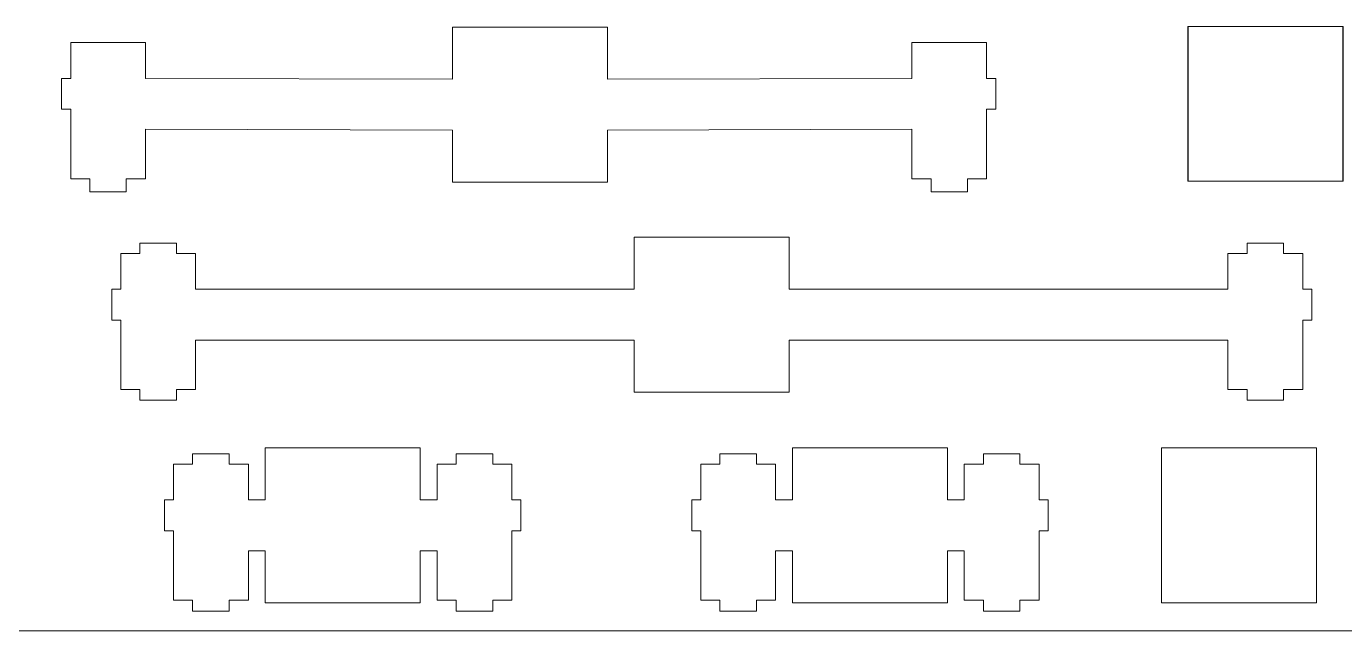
# Model space of a CAD drawing. Header units: inches. Extents: x -59 to 237, y 17 to 160.
# Drawn here: x 10.3 to 129.4, y 17.5 to 72.1 of the extents above; entities that cross this region are included whole.
import ezdxf

# ---------------------------------------------------------------- set-up
doc = ezdxf.new("R2010")
doc.units = ezdxf.units.IN
doc.header["$MEASUREMENT"] = 0

# ---------------------------------------------------------------- blocks, each defined once
blk = doc.blocks.new('block 4')
at = {"color": 7, "lineweight": 9, "true_color": 0xffffff}
blk.add_lwpolyline([(236.54, 17.46), (-58.74, 17.46)], dxfattribs=at)
blk = doc.blocks.new('block 6')
at = {"color": 7, "lineweight": 9, "true_color": 0xffffff}
blk.add_lwpolyline([(31.89, 33.99), (31.89, 29.29)], dxfattribs=at)
blk = doc.blocks.new('block 7')
at = {"color": 7, "lineweight": 9, "true_color": 0xffffff}
blk.add_lwpolyline([(31.89, 29.29), (30.37, 29.29)], dxfattribs=at)
blk = doc.blocks.new('block 8')
at = {"color": 7, "lineweight": 9, "true_color": 0xffffff}
blk.add_lwpolyline([(30.37, 29.29), (30.37, 32.52)], dxfattribs=at)
blk = doc.blocks.new('block 9')
at = {"color": 7, "lineweight": 9, "true_color": 0xffffff}
blk.add_lwpolyline([(30.37, 32.52), (28.64, 32.52)], dxfattribs=at)
blk = doc.blocks.new('block 10')
at = {"color": 7, "lineweight": 9, "true_color": 0xffffff}
blk.add_lwpolyline([(28.64, 32.52), (28.64, 33.44)], dxfattribs=at)
blk = doc.blocks.new('block 11')
at = {"color": 7, "lineweight": 9, "true_color": 0xffffff}
blk.add_lwpolyline([(28.64, 33.44), (25.34, 33.44)], dxfattribs=at)
blk = doc.blocks.new('block 12')
at = {"color": 7, "lineweight": 9, "true_color": 0xffffff}
blk.add_lwpolyline([(25.34, 33.44), (25.34, 32.52)], dxfattribs=at)
blk = doc.blocks.new('block 13')
at = {"color": 7, "lineweight": 9, "true_color": 0xffffff}
blk.add_lwpolyline([(25.34, 32.52), (23.62, 32.52)], dxfattribs=at)
blk = doc.blocks.new('block 14')
at = {"color": 7, "lineweight": 9, "true_color": 0xffffff}
blk.add_lwpolyline([(23.62, 32.52), (23.62, 29.29)], dxfattribs=at)
blk = doc.blocks.new('block 15')
at = {"color": 7, "lineweight": 9, "true_color": 0xffffff}
blk.add_lwpolyline([(23.62, 29.29), (22.79, 29.29)], dxfattribs=at)
blk = doc.blocks.new('block 16')
at = {"color": 7, "lineweight": 9, "true_color": 0xffffff}
blk.add_lwpolyline([(22.79, 29.29), (22.79, 26.49)], dxfattribs=at)
blk = doc.blocks.new('block 17')
at = {"color": 7, "lineweight": 9, "true_color": 0xffffff}
blk.add_lwpolyline([(22.79, 26.49), (23.62, 26.49)], dxfattribs=at)
blk = doc.blocks.new('block 18')
at = {"color": 7, "lineweight": 9, "true_color": 0xffffff}
blk.add_lwpolyline([(23.62, 26.49), (23.62, 20.22)], dxfattribs=at)
blk = doc.blocks.new('block 19')
at = {"color": 7, "lineweight": 9, "true_color": 0xffffff}
blk.add_lwpolyline([(23.62, 20.22), (25.34, 20.22)], dxfattribs=at)
blk = doc.blocks.new('block 20')
at = {"color": 7, "lineweight": 9, "true_color": 0xffffff}
blk.add_lwpolyline([(25.34, 20.22), (25.34, 19.24)], dxfattribs=at)
blk = doc.blocks.new('block 21')
at = {"color": 7, "lineweight": 9, "true_color": 0xffffff}
blk.add_lwpolyline([(25.34, 19.24), (28.64, 19.24)], dxfattribs=at)
blk = doc.blocks.new('block 22')
at = {"color": 7, "lineweight": 9, "true_color": 0xffffff}
blk.add_lwpolyline([(28.64, 19.24), (28.64, 20.22)], dxfattribs=at)
blk = doc.blocks.new('block 23')
at = {"color": 7, "lineweight": 9, "true_color": 0xffffff}
blk.add_lwpolyline([(28.64, 20.22), (30.37, 20.22)], dxfattribs=at)
blk = doc.blocks.new('block 24')
at = {"color": 7, "lineweight": 9, "true_color": 0xffffff}
blk.add_lwpolyline([(30.37, 20.22), (30.37, 24.69)], dxfattribs=at)
blk = doc.blocks.new('block 25')
at = {"color": 7, "lineweight": 9, "true_color": 0xffffff}
blk.add_lwpolyline([(30.37, 24.69), (31.89, 24.69)], dxfattribs=at)
blk = doc.blocks.new('block 26')
at = {"color": 7, "lineweight": 9, "true_color": 0xffffff}
blk.add_lwpolyline([(31.89, 24.69), (31.89, 19.99)], dxfattribs=at)
blk = doc.blocks.new('block 27')
at = {"color": 7, "lineweight": 9, "true_color": 0xffffff}
blk.add_lwpolyline([(31.89, 19.99), (45.89, 19.99)], dxfattribs=at)
blk = doc.blocks.new('block 28')
at = {"color": 7, "lineweight": 9, "true_color": 0xffffff}
blk.add_lwpolyline([(45.89, 19.99), (45.89, 24.69)], dxfattribs=at)
blk = doc.blocks.new('block 29')
at = {"color": 7, "lineweight": 9, "true_color": 0xffffff}
blk.add_lwpolyline([(45.89, 24.69), (47.42, 24.69)], dxfattribs=at)
blk = doc.blocks.new('block 30')
at = {"color": 7, "lineweight": 9, "true_color": 0xffffff}
blk.add_lwpolyline([(47.42, 24.69), (47.42, 20.22)], dxfattribs=at)
blk = doc.blocks.new('block 31')
at = {"color": 7, "lineweight": 9, "true_color": 0xffffff}
blk.add_lwpolyline([(47.42, 20.22), (49.14, 20.22)], dxfattribs=at)
blk = doc.blocks.new('block 32')
at = {"color": 7, "lineweight": 9, "true_color": 0xffffff}
blk.add_lwpolyline([(49.14, 20.22), (49.14, 19.24)], dxfattribs=at)
blk = doc.blocks.new('block 33')
at = {"color": 7, "lineweight": 9, "true_color": 0xffffff}
blk.add_lwpolyline([(49.14, 19.24), (52.44, 19.24)], dxfattribs=at)
blk = doc.blocks.new('block 34')
at = {"color": 7, "lineweight": 9, "true_color": 0xffffff}
blk.add_lwpolyline([(52.44, 19.24), (52.44, 20.22)], dxfattribs=at)
blk = doc.blocks.new('block 35')
at = {"color": 7, "lineweight": 9, "true_color": 0xffffff}
blk.add_lwpolyline([(52.44, 20.22), (54.17, 20.22)], dxfattribs=at)
blk = doc.blocks.new('block 36')
at = {"color": 7, "lineweight": 9, "true_color": 0xffffff}
blk.add_lwpolyline([(54.17, 20.22), (54.17, 26.49)], dxfattribs=at)
blk = doc.blocks.new('block 37')
at = {"color": 7, "lineweight": 9, "true_color": 0xffffff}
blk.add_lwpolyline([(54.17, 26.49), (54.99, 26.49)], dxfattribs=at)
blk = doc.blocks.new('block 38')
at = {"color": 7, "lineweight": 9, "true_color": 0xffffff}
blk.add_lwpolyline([(54.99, 26.49), (54.99, 29.29)], dxfattribs=at)
blk = doc.blocks.new('block 39')
at = {"color": 7, "lineweight": 9, "true_color": 0xffffff}
blk.add_lwpolyline([(54.99, 29.29), (54.17, 29.29)], dxfattribs=at)
blk = doc.blocks.new('block 40')
at = {"color": 7, "lineweight": 9, "true_color": 0xffffff}
blk.add_lwpolyline([(54.17, 29.29), (54.17, 32.52)], dxfattribs=at)
blk = doc.blocks.new('block 41')
at = {"color": 7, "lineweight": 9, "true_color": 0xffffff}
blk.add_lwpolyline([(54.17, 32.52), (52.44, 32.52)], dxfattribs=at)
blk = doc.blocks.new('block 42')
at = {"color": 7, "lineweight": 9, "true_color": 0xffffff}
blk.add_lwpolyline([(52.44, 32.52), (52.44, 33.44)], dxfattribs=at)
blk = doc.blocks.new('block 43')
at = {"color": 7, "lineweight": 9, "true_color": 0xffffff}
blk.add_lwpolyline([(52.44, 33.44), (49.14, 33.44)], dxfattribs=at)
blk = doc.blocks.new('block 44')
at = {"color": 7, "lineweight": 9, "true_color": 0xffffff}
blk.add_lwpolyline([(49.14, 33.44), (49.14, 32.52)], dxfattribs=at)
blk = doc.blocks.new('block 45')
at = {"color": 7, "lineweight": 9, "true_color": 0xffffff}
blk.add_lwpolyline([(49.14, 32.52), (47.42, 32.52)], dxfattribs=at)
blk = doc.blocks.new('block 46')
at = {"color": 7, "lineweight": 9, "true_color": 0xffffff}
blk.add_lwpolyline([(47.42, 32.52), (47.42, 29.29)], dxfattribs=at)
blk = doc.blocks.new('block 47')
at = {"color": 7, "lineweight": 9, "true_color": 0xffffff}
blk.add_lwpolyline([(47.42, 29.29), (45.89, 29.29)], dxfattribs=at)
blk = doc.blocks.new('block 48')
at = {"color": 7, "lineweight": 9, "true_color": 0xffffff}
blk.add_lwpolyline([(45.89, 29.29), (45.89, 33.99)], dxfattribs=at)
blk = doc.blocks.new('block 49')
at = {"color": 7, "lineweight": 9, "true_color": 0xffffff}
blk.add_lwpolyline([(45.89, 33.99), (31.89, 33.99)], dxfattribs=at)
blk = doc.blocks.new('block 50')
at = {"color": 7, "lineweight": 9, "true_color": 0xffffff}
blk.add_lwpolyline([(79.52, 33.99), (79.52, 29.29)], dxfattribs=at)
blk = doc.blocks.new('block 51')
at = {"color": 7, "lineweight": 9, "true_color": 0xffffff}
blk.add_lwpolyline([(79.52, 29.29), (77.99, 29.29)], dxfattribs=at)
blk = doc.blocks.new('block 52')
at = {"color": 7, "lineweight": 9, "true_color": 0xffffff}
blk.add_lwpolyline([(77.99, 29.29), (77.99, 32.52)], dxfattribs=at)
blk = doc.blocks.new('block 53')
at = {"color": 7, "lineweight": 9, "true_color": 0xffffff}
blk.add_lwpolyline([(77.99, 32.52), (76.27, 32.52)], dxfattribs=at)
blk = doc.blocks.new('block 54')
at = {"color": 7, "lineweight": 9, "true_color": 0xffffff}
blk.add_lwpolyline([(76.27, 32.52), (76.27, 33.44)], dxfattribs=at)
blk = doc.blocks.new('block 55')
at = {"color": 7, "lineweight": 9, "true_color": 0xffffff}
blk.add_lwpolyline([(76.27, 33.44), (72.97, 33.44)], dxfattribs=at)
blk = doc.blocks.new('block 56')
at = {"color": 7, "lineweight": 9, "true_color": 0xffffff}
blk.add_lwpolyline([(72.97, 33.44), (72.97, 32.52)], dxfattribs=at)
blk = doc.blocks.new('block 57')
at = {"color": 7, "lineweight": 9, "true_color": 0xffffff}
blk.add_lwpolyline([(72.97, 32.52), (71.24, 32.52)], dxfattribs=at)
blk = doc.blocks.new('block 58')
at = {"color": 7, "lineweight": 9, "true_color": 0xffffff}
blk.add_lwpolyline([(71.24, 32.52), (71.24, 29.29)], dxfattribs=at)
blk = doc.blocks.new('block 59')
at = {"color": 7, "lineweight": 9, "true_color": 0xffffff}
blk.add_lwpolyline([(71.24, 29.29), (70.42, 29.29)], dxfattribs=at)
blk = doc.blocks.new('block 60')
at = {"color": 7, "lineweight": 9, "true_color": 0xffffff}
blk.add_lwpolyline([(70.42, 29.29), (70.42, 26.49)], dxfattribs=at)
blk = doc.blocks.new('block 61')
at = {"color": 7, "lineweight": 9, "true_color": 0xffffff}
blk.add_lwpolyline([(70.42, 26.49), (71.24, 26.49)], dxfattribs=at)
blk = doc.blocks.new('block 62')
at = {"color": 7, "lineweight": 9, "true_color": 0xffffff}
blk.add_lwpolyline([(71.24, 26.49), (71.24, 20.22)], dxfattribs=at)
blk = doc.blocks.new('block 63')
at = {"color": 7, "lineweight": 9, "true_color": 0xffffff}
blk.add_lwpolyline([(71.24, 20.22), (72.97, 20.22)], dxfattribs=at)
blk = doc.blocks.new('block 64')
at = {"color": 7, "lineweight": 9, "true_color": 0xffffff}
blk.add_lwpolyline([(72.97, 20.22), (72.97, 19.24)], dxfattribs=at)
blk = doc.blocks.new('block 65')
at = {"color": 7, "lineweight": 9, "true_color": 0xffffff}
blk.add_lwpolyline([(72.97, 19.24), (76.27, 19.24)], dxfattribs=at)
blk = doc.blocks.new('block 66')
at = {"color": 7, "lineweight": 9, "true_color": 0xffffff}
blk.add_lwpolyline([(76.27, 19.24), (76.27, 20.22)], dxfattribs=at)
blk = doc.blocks.new('block 67')
at = {"color": 7, "lineweight": 9, "true_color": 0xffffff}
blk.add_lwpolyline([(76.27, 20.22), (77.99, 20.22)], dxfattribs=at)
blk = doc.blocks.new('block 68')
at = {"color": 7, "lineweight": 9, "true_color": 0xffffff}
blk.add_lwpolyline([(77.99, 20.22), (77.99, 24.69)], dxfattribs=at)
blk = doc.blocks.new('block 69')
at = {"color": 7, "lineweight": 9, "true_color": 0xffffff}
blk.add_lwpolyline([(77.99, 24.69), (79.52, 24.69)], dxfattribs=at)
blk = doc.blocks.new('block 70')
at = {"color": 7, "lineweight": 9, "true_color": 0xffffff}
blk.add_lwpolyline([(79.52, 24.69), (79.52, 19.99)], dxfattribs=at)
blk = doc.blocks.new('block 71')
at = {"color": 7, "lineweight": 9, "true_color": 0xffffff}
blk.add_lwpolyline([(79.52, 19.99), (93.52, 19.99)], dxfattribs=at)
blk = doc.blocks.new('block 72')
at = {"color": 7, "lineweight": 9, "true_color": 0xffffff}
blk.add_lwpolyline([(93.52, 19.99), (93.52, 24.69)], dxfattribs=at)
blk = doc.blocks.new('block 73')
at = {"color": 7, "lineweight": 9, "true_color": 0xffffff}
blk.add_lwpolyline([(93.52, 24.69), (95.04, 24.69)], dxfattribs=at)
blk = doc.blocks.new('block 74')
at = {"color": 7, "lineweight": 9, "true_color": 0xffffff}
blk.add_lwpolyline([(95.04, 24.69), (95.04, 20.22)], dxfattribs=at)
blk = doc.blocks.new('block 75')
at = {"color": 7, "lineweight": 9, "true_color": 0xffffff}
blk.add_lwpolyline([(95.04, 20.22), (96.77, 20.22)], dxfattribs=at)
blk = doc.blocks.new('block 76')
at = {"color": 7, "lineweight": 9, "true_color": 0xffffff}
blk.add_lwpolyline([(96.77, 20.22), (96.77, 19.24)], dxfattribs=at)
blk = doc.blocks.new('block 77')
at = {"color": 7, "lineweight": 9, "true_color": 0xffffff}
blk.add_lwpolyline([(96.77, 19.24), (100.07, 19.24)], dxfattribs=at)
blk = doc.blocks.new('block 78')
at = {"color": 7, "lineweight": 9, "true_color": 0xffffff}
blk.add_lwpolyline([(100.07, 19.24), (100.07, 20.22)], dxfattribs=at)
blk = doc.blocks.new('block 79')
at = {"color": 7, "lineweight": 9, "true_color": 0xffffff}
blk.add_lwpolyline([(100.07, 20.22), (101.79, 20.22)], dxfattribs=at)
blk = doc.blocks.new('block 80')
at = {"color": 7, "lineweight": 9, "true_color": 0xffffff}
blk.add_lwpolyline([(101.79, 20.22), (101.79, 26.49)], dxfattribs=at)
blk = doc.blocks.new('block 81')
at = {"color": 7, "lineweight": 9, "true_color": 0xffffff}
blk.add_lwpolyline([(101.79, 26.49), (102.62, 26.49)], dxfattribs=at)
blk = doc.blocks.new('block 82')
at = {"color": 7, "lineweight": 9, "true_color": 0xffffff}
blk.add_lwpolyline([(102.62, 26.49), (102.62, 29.29)], dxfattribs=at)
blk = doc.blocks.new('block 83')
at = {"color": 7, "lineweight": 9, "true_color": 0xffffff}
blk.add_lwpolyline([(102.62, 29.29), (101.79, 29.29)], dxfattribs=at)
blk = doc.blocks.new('block 84')
at = {"color": 7, "lineweight": 9, "true_color": 0xffffff}
blk.add_lwpolyline([(101.79, 29.29), (101.79, 32.52)], dxfattribs=at)
blk = doc.blocks.new('block 85')
at = {"color": 7, "lineweight": 9, "true_color": 0xffffff}
blk.add_lwpolyline([(101.79, 32.52), (100.07, 32.52)], dxfattribs=at)
blk = doc.blocks.new('block 86')
at = {"color": 7, "lineweight": 9, "true_color": 0xffffff}
blk.add_lwpolyline([(100.07, 32.52), (100.07, 33.44)], dxfattribs=at)
blk = doc.blocks.new('block 87')
at = {"color": 7, "lineweight": 9, "true_color": 0xffffff}
blk.add_lwpolyline([(100.07, 33.44), (96.77, 33.44)], dxfattribs=at)
blk = doc.blocks.new('block 88')
at = {"color": 7, "lineweight": 9, "true_color": 0xffffff}
blk.add_lwpolyline([(96.77, 33.44), (96.77, 32.52)], dxfattribs=at)
blk = doc.blocks.new('block 89')
at = {"color": 7, "lineweight": 9, "true_color": 0xffffff}
blk.add_lwpolyline([(96.77, 32.52), (95.04, 32.52)], dxfattribs=at)
blk = doc.blocks.new('block 90')
at = {"color": 7, "lineweight": 9, "true_color": 0xffffff}
blk.add_lwpolyline([(95.04, 32.52), (95.04, 29.29)], dxfattribs=at)
blk = doc.blocks.new('block 91')
at = {"color": 7, "lineweight": 9, "true_color": 0xffffff}
blk.add_lwpolyline([(95.04, 29.29), (93.52, 29.29)], dxfattribs=at)
blk = doc.blocks.new('block 92')
at = {"color": 7, "lineweight": 9, "true_color": 0xffffff}
blk.add_lwpolyline([(93.52, 29.29), (93.52, 33.99)], dxfattribs=at)
blk = doc.blocks.new('block 93')
at = {"color": 7, "lineweight": 9, "true_color": 0xffffff}
blk.add_lwpolyline([(93.52, 33.99), (79.52, 33.99)], dxfattribs=at)
blk = doc.blocks.new('block 106')
at = {"color": 7, "lineweight": 9, "true_color": 0xffffff}
blk.add_lwpolyline([(112.86, 33.99), (126.86, 33.99)], dxfattribs=at)
blk = doc.blocks.new('block 107')
at = {"color": 7, "lineweight": 9, "true_color": 0xffffff}
blk.add_lwpolyline([(126.86, 33.99), (126.86, 19.99)], dxfattribs=at)
blk = doc.blocks.new('block 108')
at = {"color": 7, "lineweight": 9, "true_color": 0xffffff}
blk.add_lwpolyline([(126.86, 19.99), (112.86, 19.99)], dxfattribs=at)
blk = doc.blocks.new('block 109')
at = {"color": 7, "lineweight": 9, "true_color": 0xffffff}
blk.add_lwpolyline([(112.86, 19.99), (112.86, 33.99)], dxfattribs=at)
blk = doc.blocks.new('block 122')
at = {"color": 7, "lineweight": 9, "true_color": 0xffffff}
blk.add_lwpolyline([(65.23, 53.04), (65.23, 48.34)], dxfattribs=at)
blk = doc.blocks.new('block 123')
at = {"color": 7, "lineweight": 9, "true_color": 0xffffff}
blk.add_lwpolyline([(65.23, 48.34), (25.61, 48.34)], dxfattribs=at)
blk = doc.blocks.new('block 124')
at = {"color": 7, "lineweight": 9, "true_color": 0xffffff}
blk.add_lwpolyline([(25.61, 48.34), (25.61, 51.57)], dxfattribs=at)
blk = doc.blocks.new('block 125')
at = {"color": 7, "lineweight": 9, "true_color": 0xffffff}
blk.add_lwpolyline([(25.61, 51.57), (23.88, 51.57)], dxfattribs=at)
blk = doc.blocks.new('block 126')
at = {"color": 7, "lineweight": 9, "true_color": 0xffffff}
blk.add_lwpolyline([(23.88, 51.57), (23.88, 52.49)], dxfattribs=at)
blk = doc.blocks.new('block 127')
at = {"color": 7, "lineweight": 9, "true_color": 0xffffff}
blk.add_lwpolyline([(23.88, 52.49), (20.58, 52.49)], dxfattribs=at)
blk = doc.blocks.new('block 128')
at = {"color": 7, "lineweight": 9, "true_color": 0xffffff}
blk.add_lwpolyline([(20.58, 52.49), (20.58, 51.57)], dxfattribs=at)
blk = doc.blocks.new('block 129')
at = {"color": 7, "lineweight": 9, "true_color": 0xffffff}
blk.add_lwpolyline([(20.58, 51.57), (18.86, 51.57)], dxfattribs=at)
blk = doc.blocks.new('block 130')
at = {"color": 7, "lineweight": 9, "true_color": 0xffffff}
blk.add_lwpolyline([(18.86, 51.57), (18.86, 48.34)], dxfattribs=at)
blk = doc.blocks.new('block 131')
at = {"color": 7, "lineweight": 9, "true_color": 0xffffff}
blk.add_lwpolyline([(18.86, 48.34), (18.03, 48.34)], dxfattribs=at)
blk = doc.blocks.new('block 132')
at = {"color": 7, "lineweight": 9, "true_color": 0xffffff}
blk.add_lwpolyline([(18.03, 48.34), (18.03, 45.54)], dxfattribs=at)
blk = doc.blocks.new('block 133')
at = {"color": 7, "lineweight": 9, "true_color": 0xffffff}
blk.add_lwpolyline([(18.03, 45.54), (18.86, 45.54)], dxfattribs=at)
blk = doc.blocks.new('block 134')
at = {"color": 7, "lineweight": 9, "true_color": 0xffffff}
blk.add_lwpolyline([(18.86, 45.54), (18.86, 39.27)], dxfattribs=at)
blk = doc.blocks.new('block 135')
at = {"color": 7, "lineweight": 9, "true_color": 0xffffff}
blk.add_lwpolyline([(18.86, 39.27), (20.58, 39.27)], dxfattribs=at)
blk = doc.blocks.new('block 136')
at = {"color": 7, "lineweight": 9, "true_color": 0xffffff}
blk.add_lwpolyline([(20.58, 39.27), (20.58, 38.29)], dxfattribs=at)
blk = doc.blocks.new('block 137')
at = {"color": 7, "lineweight": 9, "true_color": 0xffffff}
blk.add_lwpolyline([(20.58, 38.29), (23.88, 38.29)], dxfattribs=at)
blk = doc.blocks.new('block 138')
at = {"color": 7, "lineweight": 9, "true_color": 0xffffff}
blk.add_lwpolyline([(23.88, 38.29), (23.88, 39.27)], dxfattribs=at)
blk = doc.blocks.new('block 139')
at = {"color": 7, "lineweight": 9, "true_color": 0xffffff}
blk.add_lwpolyline([(23.88, 39.27), (25.61, 39.27)], dxfattribs=at)
blk = doc.blocks.new('block 140')
at = {"color": 7, "lineweight": 9, "true_color": 0xffffff}
blk.add_lwpolyline([(25.61, 39.27), (25.61, 43.74)], dxfattribs=at)
blk = doc.blocks.new('block 141')
at = {"color": 7, "lineweight": 9, "true_color": 0xffffff}
blk.add_lwpolyline([(25.61, 43.74), (65.23, 43.74)], dxfattribs=at)
blk = doc.blocks.new('block 142')
at = {"color": 7, "lineweight": 9, "true_color": 0xffffff}
blk.add_lwpolyline([(65.23, 43.74), (65.23, 39.04)], dxfattribs=at)
blk = doc.blocks.new('block 143')
at = {"color": 7, "lineweight": 9, "true_color": 0xffffff}
blk.add_lwpolyline([(65.23, 39.04), (79.23, 39.04)], dxfattribs=at)
blk = doc.blocks.new('block 144')
at = {"color": 7, "lineweight": 9, "true_color": 0xffffff}
blk.add_lwpolyline([(79.23, 39.04), (79.23, 43.74)], dxfattribs=at)
blk = doc.blocks.new('block 145')
at = {"color": 7, "lineweight": 9, "true_color": 0xffffff}
blk.add_lwpolyline([(79.23, 43.74), (118.86, 43.74)], dxfattribs=at)
blk = doc.blocks.new('block 146')
at = {"color": 7, "lineweight": 9, "true_color": 0xffffff}
blk.add_lwpolyline([(118.86, 43.74), (118.86, 39.27)], dxfattribs=at)
blk = doc.blocks.new('block 147')
at = {"color": 7, "lineweight": 9, "true_color": 0xffffff}
blk.add_lwpolyline([(118.86, 39.27), (120.58, 39.27)], dxfattribs=at)
blk = doc.blocks.new('block 148')
at = {"color": 7, "lineweight": 9, "true_color": 0xffffff}
blk.add_lwpolyline([(120.58, 39.27), (120.58, 38.29)], dxfattribs=at)
blk = doc.blocks.new('block 149')
at = {"color": 7, "lineweight": 9, "true_color": 0xffffff}
blk.add_lwpolyline([(120.58, 38.29), (123.88, 38.29)], dxfattribs=at)
blk = doc.blocks.new('block 150')
at = {"color": 7, "lineweight": 9, "true_color": 0xffffff}
blk.add_lwpolyline([(123.88, 38.29), (123.88, 39.27)], dxfattribs=at)
blk = doc.blocks.new('block 151')
at = {"color": 7, "lineweight": 9, "true_color": 0xffffff}
blk.add_lwpolyline([(123.88, 39.27), (125.61, 39.27)], dxfattribs=at)
blk = doc.blocks.new('block 152')
at = {"color": 7, "lineweight": 9, "true_color": 0xffffff}
blk.add_lwpolyline([(125.61, 39.27), (125.61, 45.54)], dxfattribs=at)
blk = doc.blocks.new('block 153')
at = {"color": 7, "lineweight": 9, "true_color": 0xffffff}
blk.add_lwpolyline([(125.61, 45.54), (126.43, 45.54)], dxfattribs=at)
blk = doc.blocks.new('block 154')
at = {"color": 7, "lineweight": 9, "true_color": 0xffffff}
blk.add_lwpolyline([(126.43, 45.54), (126.43, 48.34)], dxfattribs=at)
blk = doc.blocks.new('block 155')
at = {"color": 7, "lineweight": 9, "true_color": 0xffffff}
blk.add_lwpolyline([(126.43, 48.34), (125.61, 48.34)], dxfattribs=at)
blk = doc.blocks.new('block 156')
at = {"color": 7, "lineweight": 9, "true_color": 0xffffff}
blk.add_lwpolyline([(125.61, 48.34), (125.61, 51.57)], dxfattribs=at)
blk = doc.blocks.new('block 157')
at = {"color": 7, "lineweight": 9, "true_color": 0xffffff}
blk.add_lwpolyline([(125.61, 51.57), (123.88, 51.57)], dxfattribs=at)
blk = doc.blocks.new('block 158')
at = {"color": 7, "lineweight": 9, "true_color": 0xffffff}
blk.add_lwpolyline([(123.88, 51.57), (123.88, 52.49)], dxfattribs=at)
blk = doc.blocks.new('block 159')
at = {"color": 7, "lineweight": 9, "true_color": 0xffffff}
blk.add_lwpolyline([(123.88, 52.49), (120.58, 52.49)], dxfattribs=at)
blk = doc.blocks.new('block 160')
at = {"color": 7, "lineweight": 9, "true_color": 0xffffff}
blk.add_lwpolyline([(120.58, 52.49), (120.58, 51.57)], dxfattribs=at)
blk = doc.blocks.new('block 161')
at = {"color": 7, "lineweight": 9, "true_color": 0xffffff}
blk.add_lwpolyline([(120.58, 51.57), (118.86, 51.57)], dxfattribs=at)
blk = doc.blocks.new('block 162')
at = {"color": 7, "lineweight": 9, "true_color": 0xffffff}
blk.add_lwpolyline([(118.86, 51.57), (118.86, 48.34)], dxfattribs=at)
blk = doc.blocks.new('block 163')
at = {"color": 7, "lineweight": 9, "true_color": 0xffffff}
blk.add_lwpolyline([(118.86, 48.34), (79.23, 48.34)], dxfattribs=at)
blk = doc.blocks.new('block 164')
at = {"color": 7, "lineweight": 9, "true_color": 0xffffff}
blk.add_lwpolyline([(79.23, 48.34), (79.23, 53.04)], dxfattribs=at)
blk = doc.blocks.new('block 165')
at = {"color": 7, "lineweight": 9, "true_color": 0xffffff}
blk.add_lwpolyline([(79.23, 53.04), (65.23, 53.04)], dxfattribs=at)
blk = doc.blocks.new('block 202')
at = {"color": 7, "lineweight": 9, "true_color": 0xffffff}
blk.add_lwpolyline([(115.24, 72.09), (129.24, 72.09)], dxfattribs=at)
blk = doc.blocks.new('block 203')
at = {"color": 7, "lineweight": 9, "true_color": 0xffffff}
blk.add_lwpolyline([(129.24, 72.09), (129.24, 58.09)], dxfattribs=at)
blk = doc.blocks.new('block 204')
at = {"color": 7, "lineweight": 9, "true_color": 0xffffff}
blk.add_lwpolyline([(129.24, 58.09), (115.24, 58.09)], dxfattribs=at)
blk = doc.blocks.new('block 205')
at = {"color": 7, "lineweight": 9, "true_color": 0xffffff}
blk.add_lwpolyline([(115.24, 58.09), (115.24, 72.09)], dxfattribs=at)
blk = doc.blocks.new('block 502')
at = {"color": 7, "lineweight": 9, "true_color": 0xffffff}
blk.add_lwpolyline([(48.8, 72.02), (48.8, 67.32)], dxfattribs=at)
blk = doc.blocks.new('block 503')
at = {"color": 7, "lineweight": 9, "true_color": 0xffffff}
blk.add_lwpolyline([(21.07, 67.4), (48.8, 67.32)], dxfattribs=at)
blk = doc.blocks.new('block 504')
at = {"color": 7, "lineweight": 9, "true_color": 0xffffff}
blk.add_lwpolyline([(21.07, 67.4), (21.07, 70.63)], dxfattribs=at)
blk = doc.blocks.new('block 505')
at = {"color": 7, "lineweight": 9, "true_color": 0xffffff}
blk.add_lwpolyline([(21.07, 70.63), (14.32, 70.63)], dxfattribs=at)
blk = doc.blocks.new('block 506')
at = {"color": 7, "lineweight": 9, "true_color": 0xffffff}
blk.add_lwpolyline([(14.32, 70.63), (14.32, 67.4)], dxfattribs=at)
blk = doc.blocks.new('block 507')
at = {"color": 7, "lineweight": 9, "true_color": 0xffffff}
blk.add_lwpolyline([(14.32, 67.4), (13.49, 67.4)], dxfattribs=at)
blk = doc.blocks.new('block 508')
at = {"color": 7, "lineweight": 9, "true_color": 0xffffff}
blk.add_lwpolyline([(13.49, 67.4), (13.49, 64.6)], dxfattribs=at)
blk = doc.blocks.new('block 509')
at = {"color": 7, "lineweight": 9, "true_color": 0xffffff}
blk.add_lwpolyline([(13.49, 64.6), (14.32, 64.6)], dxfattribs=at)
blk = doc.blocks.new('block 510')
at = {"color": 7, "lineweight": 9, "true_color": 0xffffff}
blk.add_lwpolyline([(14.32, 64.6), (14.32, 58.33)], dxfattribs=at)
blk = doc.blocks.new('block 511')
at = {"color": 7, "lineweight": 9, "true_color": 0xffffff}
blk.add_lwpolyline([(14.32, 58.33), (16.04, 58.33)], dxfattribs=at)
blk = doc.blocks.new('block 512')
at = {"color": 7, "lineweight": 9, "true_color": 0xffffff}
blk.add_lwpolyline([(16.04, 58.33), (16.04, 57.13)], dxfattribs=at)
blk = doc.blocks.new('block 513')
at = {"color": 7, "lineweight": 9, "true_color": 0xffffff}
blk.add_lwpolyline([(16.04, 57.13), (19.34, 57.13)], dxfattribs=at)
blk = doc.blocks.new('block 514')
at = {"color": 7, "lineweight": 9, "true_color": 0xffffff}
blk.add_lwpolyline([(19.34, 57.13), (19.34, 58.33)], dxfattribs=at)
blk = doc.blocks.new('block 515')
at = {"color": 7, "lineweight": 9, "true_color": 0xffffff}
blk.add_lwpolyline([(19.34, 58.33), (21.07, 58.33)], dxfattribs=at)
blk = doc.blocks.new('block 516')
at = {"color": 7, "lineweight": 9, "true_color": 0xffffff}
blk.add_lwpolyline([(21.07, 58.33), (21.07, 62.8)], dxfattribs=at)
blk = doc.blocks.new('block 517')
at = {"color": 7, "lineweight": 9, "true_color": 0xffffff}
blk.add_lwpolyline([(21.07, 62.8), (48.8, 62.72)], dxfattribs=at)
blk = doc.blocks.new('block 518')
at = {"color": 7, "lineweight": 9, "true_color": 0xffffff}
blk.add_lwpolyline([(48.8, 62.72), (48.8, 58.02)], dxfattribs=at)
blk = doc.blocks.new('block 519')
at = {"color": 7, "lineweight": 9, "true_color": 0xffffff}
blk.add_lwpolyline([(48.8, 58.02), (62.81, 58.02)], dxfattribs=at)
blk = doc.blocks.new('block 520')
at = {"color": 7, "lineweight": 9, "true_color": 0xffffff}
blk.add_lwpolyline([(62.81, 58.02), (62.81, 62.72)], dxfattribs=at)
blk = doc.blocks.new('block 521')
at = {"color": 7, "lineweight": 9, "true_color": 0xffffff}
blk.add_lwpolyline([(62.81, 62.72), (90.31, 62.8)], dxfattribs=at)
blk = doc.blocks.new('block 522')
at = {"color": 7, "lineweight": 9, "true_color": 0xffffff}
blk.add_lwpolyline([(90.31, 62.8), (90.31, 58.33)], dxfattribs=at)
blk = doc.blocks.new('block 523')
at = {"color": 7, "lineweight": 9, "true_color": 0xffffff}
blk.add_lwpolyline([(90.31, 58.33), (92.04, 58.33)], dxfattribs=at)
blk = doc.blocks.new('block 524')
at = {"color": 7, "lineweight": 9, "true_color": 0xffffff}
blk.add_lwpolyline([(92.04, 58.33), (92.04, 57.13)], dxfattribs=at)
blk = doc.blocks.new('block 525')
at = {"color": 7, "lineweight": 9, "true_color": 0xffffff}
blk.add_lwpolyline([(92.04, 57.13), (95.34, 57.13)], dxfattribs=at)
blk = doc.blocks.new('block 526')
at = {"color": 7, "lineweight": 9, "true_color": 0xffffff}
blk.add_lwpolyline([(95.34, 57.13), (95.34, 58.33)], dxfattribs=at)
blk = doc.blocks.new('block 527')
at = {"color": 7, "lineweight": 9, "true_color": 0xffffff}
blk.add_lwpolyline([(95.34, 58.33), (97.06, 58.33)], dxfattribs=at)
blk = doc.blocks.new('block 528')
at = {"color": 7, "lineweight": 9, "true_color": 0xffffff}
blk.add_lwpolyline([(97.06, 58.33), (97.06, 64.6)], dxfattribs=at)
blk = doc.blocks.new('block 529')
at = {"color": 7, "lineweight": 9, "true_color": 0xffffff}
blk.add_lwpolyline([(97.06, 64.6), (97.89, 64.6)], dxfattribs=at)
blk = doc.blocks.new('block 530')
at = {"color": 7, "lineweight": 9, "true_color": 0xffffff}
blk.add_lwpolyline([(97.89, 64.6), (97.89, 67.4)], dxfattribs=at)
blk = doc.blocks.new('block 531')
at = {"color": 7, "lineweight": 9, "true_color": 0xffffff}
blk.add_lwpolyline([(97.89, 67.4), (97.06, 67.4)], dxfattribs=at)
blk = doc.blocks.new('block 532')
at = {"color": 7, "lineweight": 9, "true_color": 0xffffff}
blk.add_lwpolyline([(97.06, 67.4), (97.06, 70.63)], dxfattribs=at)
blk = doc.blocks.new('block 533')
at = {"color": 7, "lineweight": 9, "true_color": 0xffffff}
blk.add_lwpolyline([(97.06, 70.63), (90.31, 70.63)], dxfattribs=at)
blk = doc.blocks.new('block 534')
at = {"color": 7, "lineweight": 9, "true_color": 0xffffff}
blk.add_lwpolyline([(90.31, 70.63), (90.31, 67.4)], dxfattribs=at)
blk = doc.blocks.new('block 535')
at = {"color": 7, "lineweight": 9, "true_color": 0xffffff}
blk.add_lwpolyline([(90.31, 67.4), (62.81, 67.32)], dxfattribs=at)
blk = doc.blocks.new('block 536')
at = {"color": 7, "lineweight": 9, "true_color": 0xffffff}
blk.add_lwpolyline([(62.81, 67.32), (62.81, 72.02)], dxfattribs=at)
blk = doc.blocks.new('block 537')
at = {"color": 7, "lineweight": 9, "true_color": 0xffffff}
blk.add_lwpolyline([(62.81, 72.02), (48.8, 72.02)], dxfattribs=at)
blk = doc.blocks.new('block 542')
at = {"color": 7, "lineweight": 9, "true_color": 0xffffff}
blk.add_lwpolyline([(115.27, 72.1), (129.27, 72.1)], dxfattribs=at)
blk = doc.blocks.new('block 543')
at = {"color": 7, "lineweight": 9, "true_color": 0xffffff}
blk.add_lwpolyline([(129.27, 72.1), (129.27, 58.1)], dxfattribs=at)
blk = doc.blocks.new('block 544')
at = {"color": 7, "lineweight": 9, "true_color": 0xffffff}
blk.add_lwpolyline([(129.27, 58.1), (115.27, 58.1)], dxfattribs=at)
blk = doc.blocks.new('block 545')
at = {"color": 7, "lineweight": 9, "true_color": 0xffffff}
blk.add_lwpolyline([(115.27, 58.1), (115.27, 72.1)], dxfattribs=at)

msp = doc.modelspace()

# ---------------------------------------------------------------- block references
for name in ['block 502', 'block 537', 'block 536', 'block 202', 'block 205', 'block 542', 'block 545', 'block 203', 'block 543', 'block 505', 'block 506', 'block 504', 'block 533', 'block 534', 'block 532', 'block 507', 'block 508', 'block 503', 'block 535', 'block 531', 'block 530', 'block 509', 'block 510', 'block 528', 'block 529', 'block 516', 'block 517', 'block 518', 'block 521', 'block 520', 'block 522', 'block 511', 'block 512', 'block 514', 'block 515', 'block 519', 'block 523', 'block 524', 'block 526', 'block 527', 'block 204', 'block 544', 'block 513', 'block 525', 'block 127', 'block 128', 'block 126', 'block 122', 'block 165', 'block 164', 'block 159', 'block 160', 'block 158', 'block 129', 'block 130', 'block 125', 'block 124', 'block 161', 'block 162', 'block 157', 'block 156', 'block 131', 'block 132', 'block 123', 'block 163', 'block 155', 'block 154', 'block 133', 'block 134', 'block 152', 'block 153', 'block 140', 'block 141', 'block 142', 'block 144', 'block 145', 'block 146', 'block 135', 'block 136', 'block 137', 'block 138', 'block 139', 'block 143', 'block 147', 'block 148', 'block 149', 'block 150', 'block 151', 'block 11', 'block 12', 'block 10', 'block 6', 'block 49', 'block 48', 'block 43', 'block 44', 'block 42', 'block 55', 'block 56', 'block 54', 'block 50', 'block 93', 'block 92', 'block 87', 'block 88', 'block 86', 'block 106', 'block 109', 'block 107', 'block 13', 'block 14', 'block 9', 'block 8', 'block 45', 'block 46', 'block 41', 'block 40', 'block 57', 'block 58', 'block 53', 'block 52', 'block 89', 'block 90', 'block 85', 'block 84', 'block 15', 'block 16', 'block 7', 'block 47', 'block 39', 'block 38', 'block 59', 'block 60', 'block 51', 'block 91', 'block 83', 'block 82', 'block 17', 'block 18', 'block 36', 'block 37', 'block 61', 'block 62', 'block 80', 'block 81', 'block 24', 'block 25', 'block 26', 'block 28', 'block 29', 'block 30', 'block 68', 'block 69', 'block 70', 'block 72', 'block 73', 'block 74', 'block 19', 'block 20', 'block 21', 'block 22', 'block 23', 'block 27', 'block 31', 'block 32', 'block 33', 'block 34', 'block 35', 'block 63', 'block 64', 'block 65', 'block 66', 'block 67', 'block 71', 'block 75', 'block 76', 'block 77', 'block 78', 'block 79', 'block 108', 'block 4']:
    msp.add_blockref(name, (0, 0))

doc.saveas('drawing.dxf')
